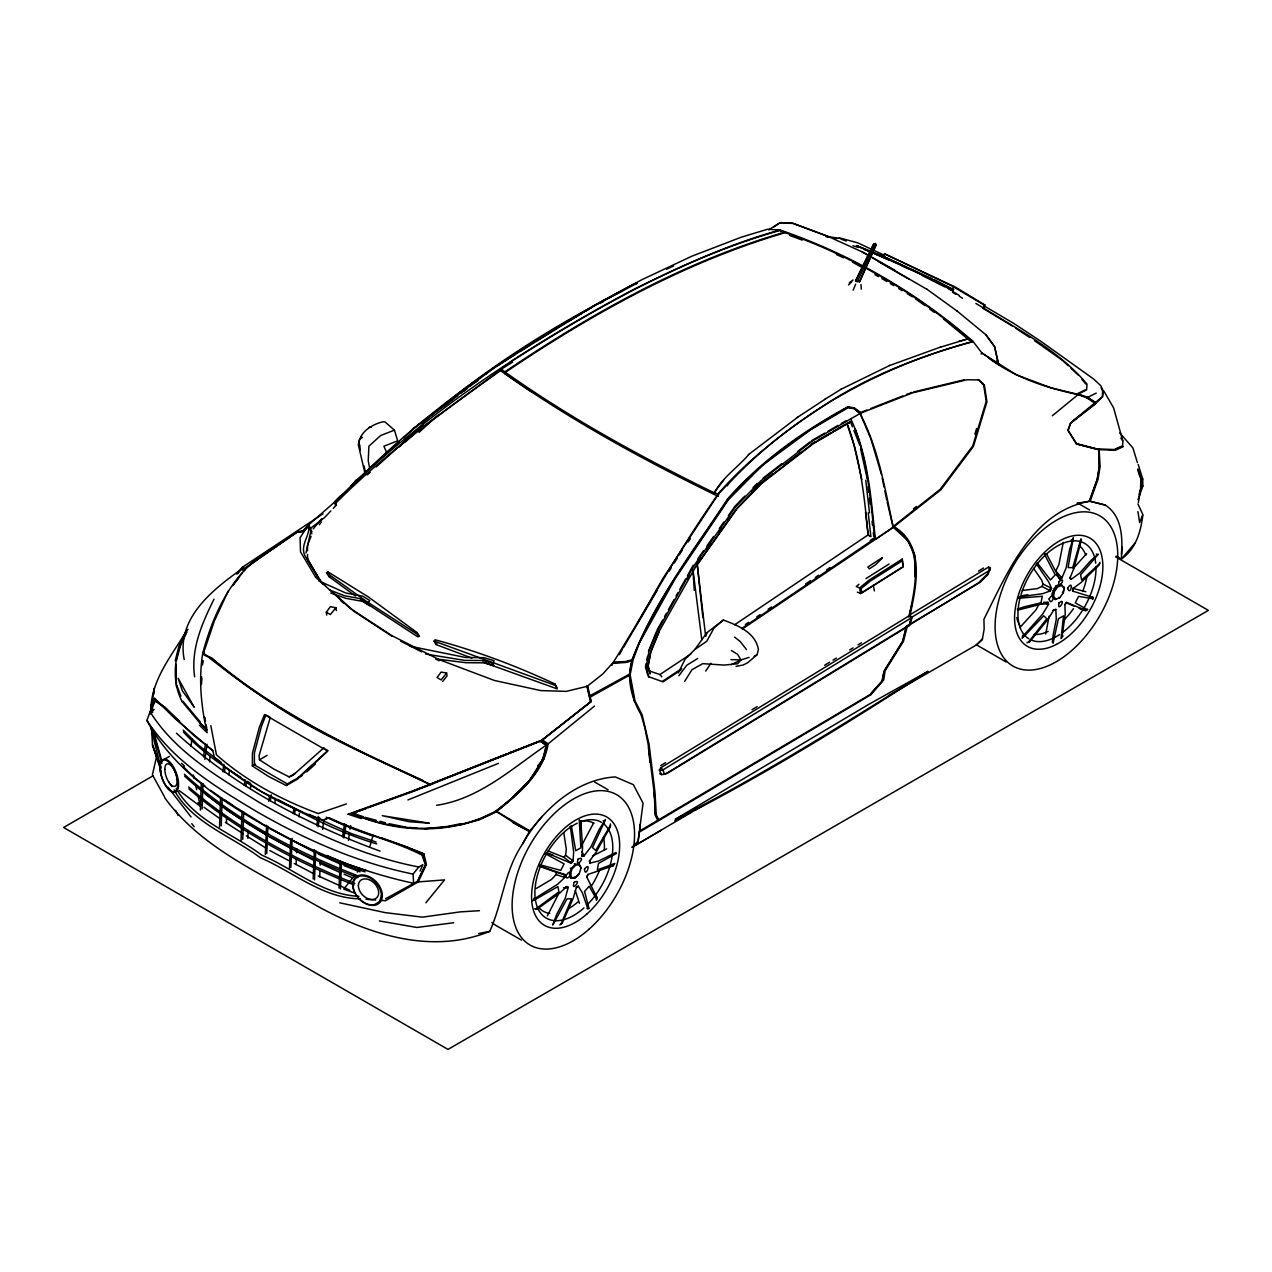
<?xml version="1.0" encoding="UTF-8"?>
<svg xmlns="http://www.w3.org/2000/svg" width="1272" height="1272" viewBox="0 0 1272 1272"><rect width="100%" height="100%" fill="white"/><g stroke="black" fill="none" stroke-linecap="round" stroke-linejoin="round"><path stroke-width="1.5" d="M150.827 710.825C150.78 681.172 170.591 656.877 185.362 632.868L186.793 632.518M252.365 765.983L252.428 753.167L259.361 727.234L264.497 714.578L327.715 751.068L297.41 779.148L286.216 785.524L268.424 776.381L252.365 765.983L255.593 764.154M1061.023 638.576L1063.551 615.871L1058.399 618.749L1053.105 643.076M418.631 636.588L416.946 632.502L368.8 597.252L327.794 571.732L326.507 572.798L329.05 576.693L355.572 596.059M910.068 614.742L911.197 617.906L662.998 769.862L664.286 773.789L667.212 773.392L909.416 625.57L911.197 617.906L910.068 614.742L988.71 567.01L990.077 567.996L988.137 574.372L980.219 582.274L907.238 625.808M164.66 797.719C200.165 846.85 258.359 872.338 309.589 901.721C363.251 932.694 429.093 956.083 489.736 931.358C502.567 903.056 504.587 870.477 522.442 844.226C540.934 810.852 575.946 779.116 615.33 776.938L633.361 784.665L643.06 803.125L637.988 842.08L632.152 847.216L691.65 812.188M579.237 819.724L580.891 847.82L575.691 850.714L571.335 825.592L569.681 827.325M1018.157 598.524L1020.398 596.043L1027.856 594.708M342.2 495.444L308.746 524.748C310.67 535.321 300.097 543.875 304.628 555.228L319.797 580.573L325.521 585.708M1022.132 638.321L1022.72 635.253M1121.554 554.29C1122.683 536.736 1121.697 515.542 1105.241 505.063L1089.357 501.041L1097.211 479.131L1099.247 466.919L1099.183 449.573L1076.398 443.546L1068.194 430.302L1070.69 423.083L1094.747 404.48C1094.365 398.931 1081.757 395.656 1076.398 394.225L1085.398 389.773M1121.793 546.769L1121.411 559.012L1116.291 556.055M200.388 810.153L201.31 782.821M202.073 808.96L202.948 783.504M219.547 827.023L220.549 797.751M221.233 825.846L222.171 798.434M226.448 822.825L226.655 816.958M241.028 840.649L242.03 811.361M242.729 839.456L243.668 812.061M247.881 838.407L248.151 830.568M1092.759 599.112L1092.553 596.648M201.389 684.193L201.612 678.31M201.326 684.463L201.628 676.656M265.323 854.498L266.579 825.289M289.46 868.426L290.716 839.218M1103.651 390.727L1113.572 407.803L1122.826 441.002L1122.588 446.361L1114.733 449.922L1109.407 449.906M266.754 853.496L267.931 826.307M290.89 867.44L292.147 838.312M296.106 864.419L296.36 858.6M296.599 852.765L296.774 848.885M313.135 878.888L314.391 849.68M314.486 879.842L315.742 850.714M319.701 876.837L319.956 871.002M320.21 865.183L320.369 861.303M339.052 888.047L340.149 862.718M340.403 889.001L341.5 863.752M955.94 294.309L952.617 292.322L953.475 286.693L884.517 253.796L883.786 256.721L952.744 289.619M614.837 863.434L597.315 869.905L598.492 863.386L616.475 853.417L615.998 852.494L598.397 861.08L590.001 863.1L589.397 861.224L596.33 851.89L610.401 826.689L610.433 823.938M605.393 819.486L599.064 829.742L590.892 846.898L583.959 856.008L582.083 856.247L582.56 847.072L580.827 821.044L581.05 829.853M1061.897 637.844L1065.221 614.344L1064.918 604.566L1066.636 602.419L1086.208 610.56L1087.735 609.24M354.729 814.239L352.598 812.951M544.734 853.957L547.151 853.099L571.287 863.338L573.036 861.192L573.672 852.081L570.428 826.975M1098.245 554.115L1090.645 560.713L1079.689 573.163L1071.247 579.285L1069.879 578.347L1074.013 568.043L1081.407 539.805L1080.962 538.819L1072.725 567.63L1068.098 567.566L1073.33 537.468M559.775 924.967L562.144 922.709M153.705 694.178L154.23 688.295L150.573 713.974L150.509 710.126M209.562 761.849L210.087 756.379M228.96 774.95L229.31 771.293M250.457 788.561L250.791 784.919M358.895 444.787C358.895 432.162 372.108 424.339 382.936 421.795L385.098 422.002L394.431 430.143L397.691 440.828L383.906 446.202L386.815 452.896M641.295 714.991C631.723 699.043 626.11 678.405 632.136 660.311C654.492 601.783 693.717 551.46 727.854 499.483C761.515 461.37 803.475 431.908 847.693 407.263L853.782 408.217L861.033 413.018L912.485 392.873L966.895 379.756L978.852 379.915L984.353 385.114L986.945 401.745L973.43 446.393L940.962 489.704L893.437 527.133C925.078 546.26 915.236 587.235 908.876 617.095M274.895 802.982L275.277 799.357M299.031 816.91L299.397 813.285M322.611 829.328L323.581 821.951M348.464 840.426L349.434 833.049M536.275 888.476L551.523 879.445L556.023 874.579L556.262 872.322L540.218 866.566L539.614 864.006M202.391 664.541L202.82 660.581M202.359 664.906L202.789 660.979M175.981 664.318L176.458 686.785M185.76 632.788L188.018 629.211M1072.582 591.082L1073.186 588.125L1072.582 591.082L1092.998 597.427M1045.759 634.044L1049.082 616.157M1053.28 642.598L1052.357 642.201L1053.359 633.949L1056.285 619.21L1055.824 609.383L1053.232 610.306L1055.824 609.383M540.52 866.312L565.452 874.739L565.134 877.171L564.005 877.187L564.339 874.675L556.262 872.322M311.831 533.874L308.285 525.257L302.656 531.41L297.394 532.109L260.967 557.168L245.321 568.425L245.146 569.729L242.157 568.775M547.151 853.099L553.177 855.213M548.073 850.936L563.925 857.296L565.531 855.245L566.326 849.505L563.862 833.112M1069.879 578.347L1070.038 577.25L1071.247 579.285M1058.733 597.395L1059.624 597.904L1063.297 592.863L1064.076 587.346L1060.657 584.071M1051.817 596.234L1052.341 592.561M1061.548 584.579L1057.175 586.201L1053.518 591.242L1052.707 596.759L1055.251 599.51L1059.926 597.602M1063.233 593.022L1063.964 588.014L1061.659 585.502L1057.684 586.964L1054.361 591.544L1053.645 596.552L1055.951 599.048M204.856 759.384L207.082 744.311M245.862 786.048L246.402 782.28M224.365 772.422L225.192 766.762M203.52 756.872L205.508 743.691M222.743 771.802L223.872 764.265M244.224 785.412L245.083 779.768M883.897 671.759L881.989 681.363L871.336 693.097M268.71 801.281L269.569 795.636M293.132 813.333L293.991 807.704M316.712 825.735L318.159 816.354M342.565 836.849L344.569 823.699M270.348 800.501L271.238 794.873M294.484 814.43L295.374 808.801M318.08 826.832L319.558 817.451M343.917 837.93L346 824.797M350.023 829.296L350.627 825.544M1073.25 538.708L1069.641 549.345L1066.111 567.916L1061.882 578.06L1059.878 579.348L1046.411 553.67M1138.345 502.663L1140.952 487.494L1140.905 478.574L1137.995 469.082M906.491 626.015L902.659 641.168L884.231 670.805L882.307 680.743L870.35 694.401L639.418 831.157L638.178 840.983L633.44 846.087M1026.933 642.773L1029.477 641.676M646.144 663.443L645.476 666.941L647.75 674.955M646.812 659.93L647.496 656.416M1072.884 588.618L1081.438 582.242L1099.151 565.007L1099.962 562.272M873.943 538.438L875.438 539.296L893.262 527.244C884.835 488.639 878.65 448.905 860.047 413.511L861.033 413.018L854.402 407.883L847.883 406.786C803.268 430.97 761.356 460.75 727.6 498.91C693.51 550.887 654.365 601.211 632.105 659.739L629.354 675.289L634.521 701.969M1142.86 515.049C1140.682 531.855 1136.119 548.661 1121.411 559.012L1134.799 543.303M244.431 570.635L241.457 569.188C211.931 590.208 176.188 618.637 184.217 659.58M312.006 531.966L308.746 524.748L303.149 531.473L297.394 532.109M496.144 811.472C451.783 835.163 397.055 833.558 351.883 813.349L413.448 790.946L539.932 741.242L546.276 745.201C541.872 774.219 517.307 794.666 495.444 811.886M305.98 553.034L310.702 531.775M495.301 811.457C517.45 794.348 542.238 773.837 546.944 744.74L541.363 740.749L414.259 791.041L368.149 807.688M594.517 706.055L548.121 743.834C543.573 773.297 518.467 793.712 496.557 811.52L516.019 824.129L529.613 831.173L542.254 816.211M156.806 755.632L152.401 774.759L164.613 797.003M335.792 503.171C385.511 453.07 443.165 411.46 500.516 370.581L500.945 368.785L505.413 372.299C571.033 418.79 641.772 457.443 713.958 492.693L723.704 480.053M1066.636 602.419L1064.918 604.566M199.466 725.183L207.066 732.752C201.215 706.819 198.464 679.948 202.693 653.538L203.949 651.391L203.107 653.156L211.661 658.451C275.96 713.64 353.823 749.208 430.016 784.156L433.021 783.647L348.115 814.191L361.232 818.58M203.615 653.108L203.918 651.884M541.363 740.749L590.876 701.619L587.203 686.308L602.896 673.89L613.406 662.187C648.72 605.583 680.6 546.865 719.38 492.391C751.164 456.378 789.769 427.44 830.028 401.57C873.975 373.873 923.106 355.286 973.001 341.373L981.984 353.075L998.615 364.571L994.466 346.413L985.721 334.584M191.849 738.952L191.07 746.473M952.617 292.322L953.475 286.693M984.019 308.46L984.894 304.994L955.431 287.138L884.517 253.796M983.177 308.444L984.051 304.978L953.921 287.106M175.266 660.693L178.891 646.287L185.362 632.868M176.426 660.422L180.513 645.54M909.369 614.662L912.247 603.294M907.333 626.078L903.502 641.247L885.121 670.742L883.706 679.963L870.891 694.75L639.752 831.888M909.734 616.586C916.206 586.71 925.714 545.847 894.168 526.703M906.459 626.587L902.611 641.772L884.151 671.298M909.416 625.57L911.261 617.508L990.014 570.142M1063.297 542.349L1058.845 564.625L1055.824 570.889L1061.882 578.06M736.075 666.305L743.389 664.986L747.713 662.696L757.031 654.746L758.414 649.451C755.345 632.327 737.712 625.395 723.355 620.036L706.914 632.693L694.925 649.42L684.988 659.325L678.294 672.999M1139.012 494.601L1140.952 487.494M568.266 887.331L565.929 887.045L568.266 887.331L565.245 898.239L556.707 914.361L552.668 925.094M496.923 810.471L495.73 812.061L479.433 819.804L459.86 825.003M370.009 846.007L373.078 835.211M589.111 908.447L587.791 908.701L582.433 892.912L578.315 886.155L576.343 887.49L573.243 898.239L562.097 923.393M579.38 863.895L575.262 864.308L571.16 868.649L569.458 874.373L571.16 878.141L575.262 877.744L579.38 873.403L581.081 867.663L578.474 863.386M912.294 617.461L909.369 624.934M344.474 493.679L339.926 496.287L335.093 501.518L336.412 505.095M974.893 434.134L976.594 428.553M505 373.65L505.413 372.299C591.862 313.945 684.622 262.096 785.222 232.681C852.224 256.197 914.902 292.401 968.787 338.654L973.001 341.691C881.162 365.811 794.65 413.448 729.365 482.867L727.075 485.983M705.801 636.223L706.914 632.693M612.055 665.304L612.802 662.998L625.315 662.553L631.818 660.804M1036.235 564.863L1037.332 562.94L1050.465 579.984L1055.204 574.817L1044.169 553.686M202.932 652.504C214.523 609.606 235.24 566.581 276.93 546.165M204.554 650.024L214.221 621.42M532.904 900.846L534.447 897.746M560.92 924.331L571.605 898.827L566.994 898.859L553.193 924.362M589.397 861.224L589.699 860.381L590.001 863.1M420.046 871.034L422.861 864.658L418.806 866.995L413.066 874.087L413.623 883.309C345.428 868.442 281.335 839.123 223.554 800.263C193.233 779.354 164.04 753.263 146.932 720.429L150.064 711.843L154.119 709.506M596.266 900.258L597.109 897.285M888.46 695.736L976.451 644.936L982.286 639.8L984.146 629.179L983.94 619.194C1007.313 572.957 1032.308 511.503 1089.436 501.343L1097.291 479.417L1099.358 467.062L1099.183 449.573L1076.494 444.023L1067.844 430.302L1070.627 422.956L1095.367 403.558L1086.781 397.834L1078.274 394.447L1050.895 387.769L1016.249 374.763L981.984 353.075L981.078 354.093M1090.12 501.343L1098.022 479.226L1100.057 466.983L1099.151 448.968L1099.119 449.986M1137.979 499.546L1142.812 486.206L1142.749 479.019L1138.202 464.534M265.991 714.816L261.269 726.932L254.416 752.913L254.368 764.901L287.361 783.95L302.418 775.332M648.497 651.169L656.209 632.025M311.084 536.355L307.474 545.179L307.522 550.76M659.055 631.946L650.867 651.9L648.195 665.987L650.183 672.761M853.115 290.223L855.69 284.101M436.201 658.96L466.013 662.728L484.33 662.855L494.14 665.908L492.9 663.571L494.108 660.725L484.282 657.672L465.409 657.465L410.172 646.255M586.774 877.108L587.903 874.468L586.774 877.108L597.331 898.143M1022.418 590.447L1037.332 588.602L1041.959 586.424L1042.992 584.039L1041.609 579.984L1033.532 568.425M547.358 915.856L558.233 894.534M988.042 572.559L990.077 567.996M859.236 282.193L876.09 244.94L875.359 243.524L873.323 244.669L855.515 281.064L859.761 281.462L876.09 244.94L873.657 244.208M1020.383 596.807L1042.929 593.611L1050.402 590.86L1051.562 588.332L1048.764 582.019L1036.823 564.466M1050.402 590.86L1049.416 590.462L1050.608 587.855L1042.992 584.039M214.014 599.176C202.041 623.28 190.625 649.245 194.632 676.768M154.739 702.144L152.576 706.771L152.592 712.574M872.624 249.503L875.359 243.524L873.323 244.669L875.74 245.417L875.359 243.524L857.121 281.986M214.825 620.084L228.181 591.114M381.568 900.449L385.448 900.735L418.265 881.894L426.454 864.404L423.862 853.862C392.81 840.76 359.944 832.301 329.369 817.848M417.359 881.417L425.341 864.817L422.065 855.086C392.11 839.886 358.497 832.922 328.415 817.785L323.327 820.233C283.767 806.146 245.528 785.889 214.443 757.365L212.806 750.703L174.598 718.203L154.453 698.328L150.859 705.276M425.818 864.531L417.852 881.13L385.575 898.732M179.972 646.415L186.253 633.377M872.815 245.925L855.515 281.064M496.144 811.981L496.573 811.107M982.493 638.703L976.451 644.936M1038.62 604.868L1036.044 609.781L1019.81 627.621M605.138 820.472L592.482 847.597L595.678 850.491L610.465 825.289M593.642 822.904L581.59 845.626M656.924 630.276L662.648 620.02M664.556 616.602L666.48 613.183M668.388 609.749L674.112 599.494M676.036 596.075L677.944 592.657M679.852 589.238L685.592 578.967M687.5 575.548L693.224 565.277M687.484 578.999L689.376 575.628M619.353 654.683L622.294 649.515M637.51 623.057L662.76 578.633L718.966 493.234L725.676 486.429M522.442 844.226L529.613 831.173M623.28 647.798L656.909 590.828M203.647 652.695L203.949 651.407M1043.724 602.244L1048.064 602.372L1048.605 604.232L1042.658 614.122L1023.07 636.08M1053.995 609.59L1048.049 619.257L1029.398 642.106M669.152 571.192L671.203 567.932M674.255 563.019L677.324 558.106M679.359 554.846L682.428 549.933M684.67 681.315L691.984 669.692L702.748 663.65L724.086 665.081L737.569 663.793L740.972 659.945L749.097 657.401M186.587 632.12C174.169 652.981 170.83 680.186 182.373 702.16M530.09 780.547L543.907 758.764L546.992 744.788L540.632 740.829L508.975 752.992M578.315 886.155L576.343 887.49M308.285 525.257L300.081 537.69L300.494 551.841L315.726 577.313L350.118 608.286L391.665 635.523L438.84 659.516L494.411 680.472L540.807 690.585L566.279 691.364L587.203 686.308M705.69 671.091L710.953 663.269M677.356 766.714L665.192 774.139L661.52 774.632L659.325 770.037L660.899 767.7L910.068 615.25M985.371 306.663L1013.959 323.549L1041.371 341.643L1093.745 379.12L1100.868 385.782L1103.174 390.886L1102.792 396.594L1094.747 404.48M1028.237 642.424L1046.824 618.733L1043.724 615.791L1023.022 637.51M688.088 541.936L690.346 538.74M697.756 558.885L703.432 550.871M706.835 546.07L713.624 536.466M719.3 528.452L723.832 522.045M728.363 515.637L735.168 506.033L744.804 496.112M696.404 564.005L700.904 557.661M706.532 549.727L711.032 543.398M718.918 532.3L721.16 529.12M727.918 519.612L730.176 516.448M695.18 567.217L736.933 508.323L761.451 483.106L812.872 443.499L850.237 421.875L812.713 444.119L761.372 483.678L736.949 508.784L695.259 567.551L658.928 631.755L650.66 651.948L647.893 666.464L650.056 673.922M612.659 865.978L614.471 864.308M1053.534 589.461L1056.269 585.677L1059.194 584.611M330.752 593.038L346.064 598.365L362.409 601.338L369.627 605.742L367.91 603.103L369.802 600.527L362.568 596.139L345.761 592.99L318.779 580.859M319.32 524.748L321.466 521.838M326.745 615.076L326.3 612.198L330.354 606.712L335.887 607.714L336.317 610.592M678.866 675.766L686.705 665.272L697.724 658.467M597.236 304.215L637.208 283.163L633.901 284.022C529.12 339.719 427.79 406.022 345.682 492.232M232.84 585.088L242.157 573.052M232.76 585.645L238.595 578.14M354.809 875.231L343.774 889.112L354.84 893.167M357.273 872.147L359.722 869.062M335.887 607.714L330.386 614.551L326.3 612.198M446.631 673.063L441.13 679.916L437.059 677.547L441.098 672.077L446.631 673.063L447.06 675.941L442.672 681.426M571.287 863.338L570.54 862.543L572.336 860.349L565.531 855.245M425.85 902.786L444.548 879.906L418.265 881.894M471.88 658.117L435.93 644.507L434.086 641.056L435.119 639.8C476.316 650.867 516.384 665.924 555.005 683.986L556.834 687.437M435.93 644.507L436.964 643.25M349.705 488.368L355.906 480.864L399.344 441.654M351.183 485.983L356.208 479.926M537.659 765.919L543.812 758.589M236.64 574.07L242.348 567.28L322.993 513.777M237.657 573.704L241.457 569.188L243.906 570.015M204.029 652.043C199.99 654.857 208.656 656.161 209.689 658.196C229.23 673.19 249.519 688.518 270.427 702.049C320.035 735.82 376.035 758.192 429.459 784.458L432.051 783.695M313.166 528.882L321.8 518.738M848.504 284.928L851.715 281.796M1073.25 568.473L1086.638 553.606M242.348 567.28L244.86 568.155L297.362 531.791L303.197 530.917L308.746 524.748M330.815 510.962L324.694 517.466L309.255 529.311M333.264 508.371L335.713 505.763L334.345 502.233L339.831 497.066M579.396 873.403L575.675 877.362L571.939 877.728L570.397 874.293L571.939 869.11L575.675 865.167L579.396 864.801L580.954 868.204M753.056 487.621L757.19 483.376M752.022 491.835L760.131 483.503L772.565 473.931M748.842 454.438C737.871 467.38 720.445 479.035 713.942 494.252M1097.99 554.672L1080.596 574.849L1081.661 580.112L1099.739 563.464M513.888 796.813L497.082 810.884M523.333 787.32L528.739 781.898M510.31 799.532L529.232 780.611L543.112 759.002L546.245 745.154C511.948 768.59 479.162 799.007 436.614 805.287M987.358 574.085L978.74 582.687L908.113 625.776M335.093 501.518C422.654 414.926 526.354 346.445 634.776 288.839C681.713 265.896 729.603 243.763 780.149 230.025C850.777 254.305 916.651 292.385 973.001 341.373M881.973 558.456L875.534 564.768L869.301 568.838L868.331 567.376M565.134 877.171L557.645 884.231L534.606 898.62M419.06 432.369L433.657 418.965M566.93 886.441L559.521 893.246L536.816 909.21L534.558 908.828M405.498 441.813L423.083 425.723M405.482 440.557L422.67 424.848M421.716 423.576C482.168 370.756 550.363 327.349 621.897 291.161M399.042 447.013L417.852 429.936M297.839 777.987L327.874 750.56L324.837 748.906M306.791 771.865L315.424 764.027M403.685 437.743L413.813 428.585L457.729 395.608M367.29 474.885L370.216 472.262M376.051 467.015L412.621 434.229L502.615 368.324L512.6 362.186M902.198 559.108L903.215 566.867L860.603 593.547L859.522 587.918L869.173 580.032L902.198 559.108L903.088 566.66L860.603 593.547L857.344 592.132M849.314 282.718L852.987 279.999M723.355 620.036L714.037 627.986L706.755 641.279L694.925 649.42M535.862 908.876L558.949 891.799L557.899 886.6L534.065 900.178M542.365 739.922L591.226 701.46L587.585 685.735M1052.341 415.753L1078.274 394.447M859.029 584.245L856.279 586.487L861.08 588.554L861.828 592.482M861.08 588.554L870.223 581.129L902.325 560.761M329.05 576.693L330.338 575.644M648.943 676.99L646.208 667.371L648.927 651.232L657.656 630.705L693.971 565.706L735.9 506.463L760.672 480.959L812.283 441.161L860.047 413.511L854.323 408.71L848.09 407.692L810.836 429.634L762.516 465.234L728.49 499.673L675.527 578.076L639.148 643.282L633.09 659.945L630.133 674.891L634.982 700.761L642.074 714.705L649.038 744.12L655 792.281L656.273 814.97L658.96 819.947L658.022 820.488L655.382 815.511L654.174 792.917L648.577 748.047M913.376 508.895L916.397 506.495M362.043 437.552L359.388 439.635L358.338 444.85L364.969 473.248M1070.404 422.956L1102.268 396.832L1102.649 391.172L1101.139 387.817M591.226 701.46L541.665 740.209L430.652 783.981M303.197 530.917L307.713 527.419M435.103 417.613L438.252 415.197M763.073 478.129L781.835 463.644M797.465 451.592L809.978 441.94M783.441 465.552L800.549 452.387M443.451 406.468L454.327 398.136M463.628 390.997L466.745 388.612M469.845 386.243L477.604 380.28M485.379 374.334L488.48 371.965M491.58 369.58L507.544 358.688M302.068 531.378L306.632 527.912M748.429 454.661L797.639 417.28M413.336 428.394L496.907 365.732L595.678 304.628L642.265 279.522L691.841 256.197L741.401 237.149L767.525 229.246L780.149 230.025L780.833 231.297M460.862 393.255L467.142 388.548M474.981 382.649L478.129 380.296M505.127 371.663C591.544 313.341 684.257 261.476 784.824 232.108L785.222 232.681M502.472 367.688L505.525 365.493M510.104 362.202C594.628 308.412 683.175 257.914 780.149 230.359L784.824 232.108M286.216 785.524L293.435 780.452M1017.648 610.163L1048.064 602.372M889.08 564.021L865.914 578.617M805.589 583.991L810.439 580.716M815.304 577.44L818.548 575.262M826.657 569.808L829.885 567.63M741.656 628.527L874.707 538.644C870.7 501.629 867.965 464.01 855.118 428.743M742.403 628.956L893.326 527.308L907.922 540.807L914.6 554.624L914.95 576.773M734.596 624.791L868.124 534.892C864.356 497.193 860.651 459.065 847.041 423.401L849.203 423.035M870.096 540.568L873.276 538.438M745.36 624.552L748.62 622.358M756.76 616.888L760.004 614.694M768.145 609.208L771.404 607.014M648.084 667.784L648.974 670.805L659.914 674.558L690.744 654.078M662.346 681.426L681.728 668.547M680.854 670.042L663.094 681.856L648.211 676.561M510.756 356.573L526.815 345.936M797.274 417.47L825.003 399.265M867.886 567.01L882.45 557.486M773.964 226.877L778.607 223.856M768.686 229.85L780.006 222.6L792.869 223.236L827.722 236.258L861.939 251.776L894.916 270.189M1059.878 579.348L1059.449 578.283L1061.516 576.963M927.924 671.393C845.085 722.989 762.548 775.395 675.257 819.263L868.84 704.306L927.924 671.393C845.657 724.611 762.119 776.143 674.812 820.726M496.939 366.161L515.303 354.427M520.312 351.231L530.329 344.839M537.007 340.562L550.379 332.326M824.59 399.472L841.285 389.121M978.534 571.096L983.542 568.012M660.693 765.649L665.574 762.659M752.006 709.744L757.078 706.644M824.654 665.256L829.662 662.187M833.017 660.152L836.356 658.101M849.728 649.928L853.067 647.893M858.091 644.825L861.43 642.789M679.01 765.696L907.222 626.317M553.717 330.307L557.072 328.303M567.105 322.245L582.147 313.182M585.502 311.163L588.841 309.16M592.18 307.14L595.535 305.121M528.5 344.935L567.487 321.705M570.874 319.685L575.962 316.664M579.348 314.645L584.436 311.608M694.798 810.312L703.178 805.351M164.676 759.145L169.399 756.395M632.152 847.216L661.345 830.187M811.536 440.732L824.765 433.084M828.072 431.16L837.994 425.42M841.301 423.512L846.262 420.635M811.425 444.023L814.827 442.036M818.182 440.112L830.187 433.164M833.383 431.303L845.339 424.387M153.053 775.825L63.6 827.484L447.998 1049.4L1208.4 610.385L1115.735 556.898M267.406 715.707L270.268 717.456L259.043 755.775L259.472 759.782L267.072 755.393M323.994 747.697L292.894 775.316L289.142 776.906L273.607 768.956L259.472 759.782M289.142 776.906L295.358 773.328M1086.924 397.739L1096.241 393.096M589.667 697.422L629.099 675.448M589.286 696.086L629.211 674.287M635.682 283.974L637.304 282.527L634.664 283.688M754.153 656.273L757.031 654.746M592.514 855.992L606.696 848.869M586.138 310.606L591.353 307.872M600.066 303.34L603.548 301.528M323.327 820.233L328.494 817.673M840.935 389.312L889.907 365.35M731.209 664.652L740.972 659.945L737.601 654.333L731.384 650.517M666.496 269.314L673.524 265.975M479.496 818.977L496.016 811.059M1123.303 446.583L1115.385 450.208L1099.898 449.668M1121.888 446.059L1114.177 449.541L1099.151 448.968M407.946 799.929L498.417 763.375M434.611 782.534L507.194 753.692M867.011 409.966L859.856 412.78L870.891 438.935L881.432 474.472M870.589 408.566L902.802 395.942M906.38 394.543L911.754 392.444M414.147 790.532L429.666 784.474M394.431 430.143L380.662 435.517L368.896 446.218L368.244 460.798L369.707 468.605M431.383 783.791L432.846 783.25M889.557 365.541L940.708 347.018M1041.068 603.516L1048.605 604.232M354.316 812.363L366.32 808.324L351.883 813.524C392.746 830.171 438.411 834.098 480.212 818.564M365.605 808.738L351.883 813.349L354.014 814.652M613.486 865.676L587.712 874.548M346.413 803.936L318.27 813.555C281.43 799.977 245.909 780.897 216.431 754.757L210.818 725.66M940.358 347.192L969.121 338.495M632.105 659.739L626.094 661.504L613.406 662.187M1045.218 554.29L1046.363 553.972M958.722 341.373L968.787 338.654M632.136 660.311L625.522 662.012L613.247 662.855M348.115 814.191L356.287 812.649M913.63 391.983L964.271 379.787M1071.247 539.869L1072.105 539.678M461.18 823.604L447.919 826.355L424.45 828.772M478.59 933.553L489.736 931.358M1077.034 503.235L1089.643 501.232L1105.241 505.063M1019.444 598.19L1042.309 596.25L1041.005 602.753L1024.453 606.776L1017.298 609.097L1017.823 610.051M453.738 922.741L416.898 927.463L379.31 920.944M583.959 856.008L583.912 854.832L581.972 855.07L582.083 856.247M1079.165 608.445L1086.208 610.56M479.449 910.688L460.273 911.881L422.399 917.16L385.209 912.628L339.767 902.818M1140.555 487.415L1140.905 478.574M984.051 304.978L984.894 304.994M883.786 256.721L932.233 278.679M540.87 741.147L541.777 741.163M730.923 659.596L740.972 659.945M603.135 820.79L604.025 820.822M780.149 222.854L793.044 223.443L827.897 236.433M564.339 874.675L565.452 874.739M563.512 887.729L567.296 887.951M360.262 898.827C323.056 898.557 292.973 871.622 260.108 857.614C231.234 835.895 192.247 823.127 174.121 789.912M366.066 899.272L375.749 900.004M1077.13 393.716L1087.735 397.277L1096.098 402.922M369.166 427.185L371.329 427.376M405.673 827.118L389.073 823.699M409.425 827.452L416.946 828.104M358.942 896.331C322.977 894.788 293.8 868.84 261.825 855.166C233.11 833.717 194.743 821.012 176.204 788.513M659.325 770.037L662.664 770.387M425.5 654.015L464.789 660.391L483.09 660.518L492.9 663.571M826.418 236.274L839.091 238.405M826.132 236.672L829.71 237.276M833.303 237.88L836.897 238.468M586.933 908.558L587.791 908.701M1140.523 478.59L1142.749 479.019M1092.95 598.778L1078.577 596.345L1075.285 602.864L1087.417 609.654M418.806 866.995C362.456 856.167 310.114 831.379 260.553 803.204C220.024 778.162 176.093 753.263 150.064 711.843M413.066 874.087C357.384 862.718 304.962 839.52 255.942 811.17C215.429 786.859 173.199 760.942 146.932 720.429M540.505 864.928L560.777 870.382L564.084 863.879L545.99 854.053M1073.981 588.65L1085.827 591.718M365.334 817.371L376.289 820.297M379.946 821.267L385.416 822.73M1076.223 443.817L1098.754 449.859M839.138 237.769L857.71 242.841L884.565 255.354M852.987 245.735L858.441 247.468M556.023 874.579L564.005 877.187M352.583 813.11L363.538 816.783M373.841 836.451L348.48 827.102M376.162 842.016L351.708 833.717L308.858 814.35M376.687 843.908C341.882 833.494 309.303 817.117 277.694 799.468M366.082 870.493L347.272 864.117L327.015 855.468M365.048 871.861C329.639 860.953 297.06 842.891 264.687 825.242M360.024 871.829L344.06 865.66M358.561 876.106C295.867 851.922 234.382 819.629 184.424 774.25M357.814 877.585C295.438 853.544 234.175 821.474 184.599 776.143M354.793 883.388C295.263 859.856 237.308 828.867 188.669 786.971M354.204 884.93C294.929 861.526 237.149 830.727 188.828 788.863M482.756 662.06L557.263 688.915L555.419 685.465L434.086 641.056M863.895 249.439L869.364 251.395M873.005 252.699L883.929 256.61L918.511 272.971L952.839 290.493M875.899 254.241L883.118 256.833M380.058 851.127C306.298 824.097 234.7 786.446 176.458 733.213M840.887 239.072L846.293 241.06M789.467 235.352L802.219 240.106M407.294 847.549L423.862 853.862M329.496 589.938L344.362 595.725L360.676 598.715L367.91 603.103M1096.305 554.02L1097.116 554.338M889.462 260.219L856.581 245.639L883.929 256.61M580 820.726L580.891 821.092M349.8 890.177L318.207 875.931M345.094 825.655L326.252 817.165M340.673 864.229L318.35 854.068M340.673 872.767L320.099 863.449M344.06 874.214L352.487 877.823M1066.62 602.928L1074.395 606.299M360.739 436.757L362.377 437.473M856.581 245.639L918.511 272.971M1080.548 608.541L1085.318 610.671M836.419 254.543L843.574 257.755M380.741 837.676L407.787 847.263L422.558 854.8L425.277 862.909M901.943 265.737L908.796 268.98M302.513 812.172L261.873 791.884L226.718 768.415M314.868 852.399L270.046 828.597M314.868 860.953L294.15 850.109M313.214 873.451L294.198 863.481M714.371 492.471L718.744 494.649M718.33 496.446C642.869 459.748 568.934 419.347 500.516 370.581M1050.608 587.855L1051.562 588.332M933.998 279.506L953.762 289.65M922.486 275.627L944.683 286.836M400.807 641.247L421.732 651.9M435.676 658.991L439.158 660.756M530.122 830.998L496.557 811.52M529.645 831.697L512.664 822.507M269.807 850.555L290.716 861.637M270.046 837.151L290.7 848.265M1041.959 586.424L1049.416 590.462M878.936 261.889L908.908 279.109M861.748 251.586L927.129 289.412M852.399 262.111L861.064 266.945M874.929 274.688L878.396 276.628M975.847 303.467L979.138 305.328C1016.678 328.876 1058.066 349.673 1087.004 384.112L1086.606 389.948L1077.32 394.479C1045.838 387.785 1014.515 377.387 988.519 357.877M948.101 288.553L951.44 290.429M209.324 657.083L211.597 657.878C274.005 710.968 348.751 746.759 422.686 780.261M594.596 782.01L608.064 789.753M521.488 940.135L496.573 925.825A86.766 50.005 -60.1 0 1 491.851 922.438M982.445 384.001L984.353 385.114M1063.185 586.837L1064.076 587.346M1056.269 585.677L1057.175 586.201M1062.39 592.355L1063.297 592.863M1052.612 590.717L1053.518 591.242M1054.345 599.001L1055.251 599.51M659.691 773.583L661.52 774.632M574.372 863.783L575.262 864.308M570.254 868.124L571.16 868.649M574.372 877.219L575.262 877.744M570.254 877.632L571.16 878.141M1077.893 503.187L1089.659 510.008M1006.136 661.997L981.269 647.591A86.766 50.005 -59.9 0 1 976.355 644.522M983.081 308.412L1012.305 326.014M881.862 278.568L886.95 281.589M890.336 283.608L893.707 285.628M898.795 288.665L902.182 290.684M907.254 293.721L912.342 296.758M870.716 536.625L867.981 534.987L870.843 536.259L868.235 512.886M954.127 292.353L959.088 295.327M959.247 296.281L962.554 298.268M240.678 777.224C219.945 764.408 200.022 749.939 183.391 732.02M247.372 781.374L250.711 783.441M227.895 802.441L268.36 827.563M241.521 819.486L225.271 808.801M246.561 822.602L266.691 835.068M416.93 633.997L366.018 601.068L326.507 572.798M417.836 636.875L360.437 599.398M243.047 833.717L225.383 822.348M246.402 835.831L266.468 848.44M392.253 636.413L354.109 611.419L332.66 592.132M1015.469 328.096L1029.7 337.493M220.803 819.311L204.013 807.291M155.454 700.602L163.198 705.896M164.263 707.232L154.977 700.872L152.099 707.057L152.099 710.921M504.698 373.443L531.457 391.856M542.778 740.145L548.121 743.834M221.328 762.5L198.75 745.408L183.2 730.128M225.271 800.247L233.142 805.733M220.549 805.51L205.46 794.125M541.013 741.512L546.276 745.201M210.627 790.405L226.321 801.344M1034.438 340.626L1062.502 360.405L1068.21 365.7M926.938 289.237L956.973 310.956M915.602 298.888L924.998 305.678M929.705 309.064L934.395 312.467M179.606 721.272L164.74 706.946M197.907 802.743L200.96 805.017M179.273 790.628L200.404 806.353L198.321 797.099M1119.773 432.957L1132.907 447.935L1137.407 462.626M734.532 637.081L739.922 641.231L746.505 649.547M204.76 785.778L194.473 777.701L183.2 766.587M563.925 857.296L570.54 862.543M212.742 750.528L194.06 735.661L154.453 698.328M956.783 310.765L985.895 334.775L994.625 346.668L998.615 364.571M943.808 319.24L969.518 340.403M853.782 408.217L860.047 413.511M340.848 600.718L343.758 603.262M339.704 599.287L343.997 603.135M1071.056 368.355L1078.179 374.986M978.12 379.485L983.622 384.685L986.213 401.316L972.698 445.979L940.231 489.275L893.008 526.592L887.141 501.947M181.594 763.311L184.424 766.094M199.799 722.623L207.177 729.969L199.958 723.1L182.198 701.683M660.899 767.7L662.998 769.862M1056.142 574.61L1059.449 578.283M659.914 674.558L661.822 676.799M1081.979 379.485L1085.779 384.001M182.898 701.27L200.499 722.21M572.336 860.349L573.036 861.192M191.77 823.684L194.155 826.752M168.031 787.241L191.039 816.958M581.574 851.604L583.912 854.832M1120.823 438.029L1122.826 441.002M168.62 781.644L171.927 786.605M416.946 632.502L419.49 636.398M327.794 571.732L329.496 574.34M596.791 899.654L589.206 886.187L584.548 891.433L588.968 908.415M322.547 583.848L307.617 560.03L307.554 554.465M307.474 558.408L320.973 582.481M780.149 230.359L780.833 231.615M658.26 820.297L655.414 814.939L654.889 805.478M1137.947 504.03L1142.781 514.365L1139.696 522.665L1137.931 511.646M1141.318 483.01L1142.812 486.206M175.679 810.375L178.08 815.495M996.946 360.564L998.504 364.126M860.969 284.594L861.319 289.173M161.258 771.595L152.497 744.963L151.511 727.552M590.447 701.317L586.869 686.101M850.316 421.398L852.479 426.836M853.925 430.477L859.713 444.977M579.444 903.279L575.262 890.479M850.777 418.87C868.522 456.568 870.938 498.545 875.438 539.296M176.999 685.894L180.926 696.15M160.606 767.016L152.497 744.963L160.733 768.161M988.71 567.01L989.664 569.888M846.898 423.481L854.148 445.534L861.748 479.496M1137.629 469.416L1139.951 476.762M1046.936 602.69L1047.492 604.613M641.263 715.262L644.538 726.598M555.005 683.986L555.419 685.465M153.674 731.718L161.926 761.276M152.672 730.144L161.941 763.423M363.903 465.743L365.684 472.612M150.764 727.457L161.019 767.89M204.617 717.36L205.539 721.017M193.328 774.934L194.171 778.623M195.824 786.017L196.667 789.721M860.556 448.762L867.281 479.003M204.538 717.328L205.301 720.954M206.048 724.563L206.811 728.172M882.196 478.129L884.104 487.287M884.867 490.96L886.759 500.119M873.26 585.247L874.436 590.908M644.554 726.185L648.195 744.629L649.944 762.294M1098.404 448.873L1098.531 449.779M705.435 634.49L697.072 562.908L702.891 617.731M865.501 512.171L868.124 534.892M865.771 480.228L869.507 512.918M701.81 639.864L692.874 568.982L694.289 590.383M868.156 486.699L868.808 492.471M869.46 498.242L870.128 504.014M872.051 521.25L872.481 525.066M873.308 532.714L873.737 536.53M359.817 445.057L360.23 450.463M175.854 669.279L176.236 674.828M1062.804 635.666L1062.867 636.493M654.142 792.233L654.46 797.91M639.752 824.542L639.832 830.998M602.944 823.286A55.268 31.816 -60.2 0 1 587.775 904.249M583.928 907.954A55.268 31.816 -60.2 0 1 535.242 898.7M535.035 896.617A55.268 31.816 -60.2 0 1 577.218 823.238M581.05 821.633A55.268 31.816 -60.2 0 1 601.402 822.284M603.437 837.31A50.769 29.24 -60.1 0 1 604.295 850.141M599.446 870.461A50.769 29.24 -60.1 0 1 591.337 886.091M577.87 901.912A50.769 29.24 -60.1 0 1 568.584 908.701M549.838 913.423A50.769 29.24 -60.1 0 1 538.12 906.713M580.445 821.299A50.769 29.24 -60.1 0 1 593.913 823.254M1021.05 594.549A55.268 31.752 -59.9 0 1 1062.422 543.51A55.268 31.752 -59.9 0 1 1095.717 563.194M1095.955 566.485A55.268 31.752 -59.9 0 1 1089.691 596.663M1088.943 598.381A55.268 31.752 -59.9 0 1 1062.518 632.502M1059.481 634.633A55.268 31.752 -59.9 0 1 1030.352 639.641M1028.746 638.751A55.268 31.752 -59.9 0 1 1020.064 598.078M1079.101 545.513A50.769 29.256 -59.9 0 1 1085.827 555.292M1086.781 577.122A50.769 29.256 -59.9 0 1 1082.663 591.416M1073.441 608.652A50.769 29.256 -59.9 0 1 1063.615 620.386M1048.176 631.437A50.769 29.256 -59.9 0 1 1034.072 634.426M1019.826 625.538A50.769 29.256 -59.9 0 1 1016.789 617.62M566.342 875.088C564.927 882.863 575.024 872.115 568.505 872.433L566.342 875.088M1067.606 588.364C1070.738 597.061 1074.013 577.981 1067.606 588.364M1058.876 603.055C1057.111 614.074 1067.494 596.202 1058.876 603.055M1049.114 598.937C1051.785 609.018 1057.048 587.235 1049.114 598.937M1058.972 581.558C1057.111 592.545 1067.86 574.833 1058.972 581.558M381.393 895.504L379.501 901.625L374.318 904.742A16.679 11.543 47.3 0 1 353.123 885.296A16.679 11.543 47.1 0 1 367.274 876.79A16.679 11.543 47.1 0 1 381.409 895.504M584.468 869.078C585.327 879.238 592.18 860.079 584.468 869.078M574.181 882.323C570.333 893.532 583.148 877.871 574.181 882.323M578.188 859.077C574.244 870.255 587.426 854.752 578.188 859.077M429.046 823.143L409.012 821.696L382.315 815.686L429.046 823.143M194.044 706.978L182.373 690.839L178.128 678.262L194.044 706.978M358.37 885.646A11.877 8.3 46.3 0 0 373.618 899.368A11.877 8.3 46.3 0 0 373.602 882.561A11.877 8.3 46.3 0 0 358.37 885.646M164.819 769.258A11.877 5.024 70.7 0 0 174.041 786.462A11.877 5.024 70.7 0 0 174.057 769.671A11.877 5.024 70.7 0 0 164.819 769.258M589.175 929.101A86.766 49.974 -60.1 0 0 616.618 794.666A86.766 49.974 -60.1 0 0 514.222 885.789A86.766 49.974 -60.1 0 0 589.175 929.101M586.98 913.916A62.503 35.982 -60.2 0 0 606.808 817.022A62.503 35.982 -60.2 0 0 533.095 882.593A62.503 35.982 -60.2 0 0 586.98 913.916M1053.296 663.364A86.766 49.942 -59.9 0 0 1111.028 527.101A86.766 49.942 -59.9 0 0 1004.959 582.417A86.766 49.942 -59.9 0 0 1053.296 663.364M1056.412 644.411A62.487 35.918 -59.9 0 0 1098.054 546.276A62.487 35.918 -59.9 0 0 1021.702 586.122A62.487 35.918 -59.9 0 0 1056.412 644.411M352.662 884.835A17.474 12.1 47.2 0 0 374.89 905.219A17.474 12.1 47.2 0 0 374.906 880.51A17.474 12.1 47.2 0 0 352.662 884.835M160.065 767.239A17.474 7.553 70.2 0 0 173.946 792.408A17.474 7.553 70.2 0 0 173.93 767.668A17.474 7.553 70.2 0 0 160.065 767.239M160.097 767.732A16.679 7.219 70.2 0 0 173.374 791.772A16.679 7.219 70.2 0 0 173.374 768.193A16.679 7.219 70.2 0 0 160.097 767.732"/></g></svg>
